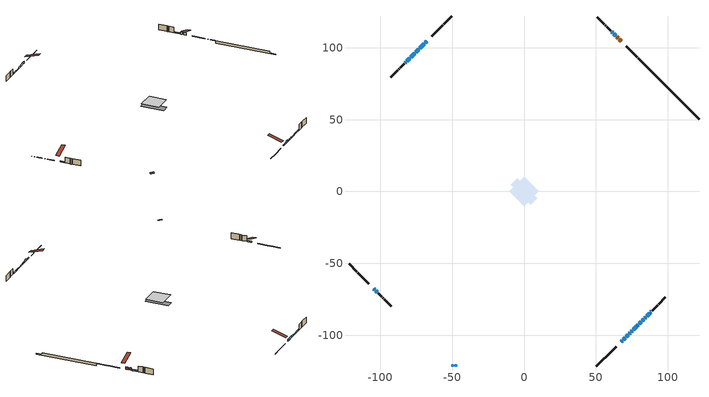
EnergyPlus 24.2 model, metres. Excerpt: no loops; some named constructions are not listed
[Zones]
conditioned space
 floor outside (Floor1 construction): -4.28,0 0,4.28 4.28,0 0,-4.28 z1.25
 floor adiabatic (AdiabaticFloorConstruction): -10.37,0 0,10.37 10.37,0 0,-10.37 z3.69
 floor foundation (Slab1 construction): -9.05,4.83 -4.83,9.05 9.05,-4.83 4.83,-9.05 z-0.7
 wall outside (RimJoist1 construction): 50.43,-121.76 56,-116.19 / -121.76,-50.43 -116.19,-56 / -50.43,121.76 -56,116.19 / 84.89,87.3 79.32,92.86 z1.25:1.55
 wall outside (RimJoist2 construction): 56.66,-115.53 64.08,-108.11 / -115.53,-56.66 -108.11,-64.08 / -56.66,115.53 -64.08,108.11 / 78.67,93.52 71.24,100.94 z1.25:1.55
 wall outside (AdiabaticWallConstruction 1): 67.73,104.46 66.15,106.04 / 65.5,106.69 64.45,107.74 z1.25:3.28
 wall outside (AdiabaticWallConstruction): 63.79,108.4 62.5,109.69 / 61.84,110.35 60.98,111.21 / 76.12,-96.07 78.27,-93.92 / -104.6,-67.59 -103.7,-68.49 / 82.33,-89.86 83.3,-88.89 / -103.04,-69.15 -102.14,-70.05 z1.25:2.27; 67.59,-104.6 68.42,-103.77 z1.25:2.17; 69.07,-103.12 70.44,-101.75 / -73.11,99.08 -75.33,96.86 z1.25:2.47; -67.59,104.6 -68.78,103.41 z1.25:2.98; -69.43,102.76 -72.45,99.74 z1.25:3.03; 71.09,-101.1 72.5,-99.69 z1.25:3.38; 73.15,-99.04 73.84,-98.35 z1.25:2.32; 74.49,-97.7 75.46,-96.73 z1.25:2.42; -75.98,96.21 -78.86,93.33 z1.25:1.81; 78.93,-93.26 79.65,-92.54 z1.25:1.71; 80.3,-91.88 81.67,-90.52 z1.25:1.91; -79.51,92.67 -81.53,90.66 / 85.34,-86.85 87.35,-84.84 / 88.01,-84.18 88.55,-83.64 z1.25:2.22; -82.18,90.01 -82.72,89.47 z1.25:2.24; 83.95,-88.24 84.69,-87.5 z1.25:2.16
 wall outside (Wall1 construction): 89.21,-82.98 91.86,-80.33 / -101.49,-70.7 -98.84,-73.35 / -83.38,88.81 -86.03,86.16 / 60.32,111.87 57.67,114.51 z1.25:6.13
 wall outside (Wall2 construction): 92.51,-79.68 92.93,-79.26 / -98.18,-74.01 -97.76,-74.43 / -86.69,85.5 -87.1,85.09 / 57.02,115.17 56.6,115.59 z1.25:6.13
 wall outside (Wall3 construction): 93.59,-78.6 98.44,-73.75 / -97.11,-75.08 -92.25,-79.94 / -87.76,84.43 -92.61,79.58 / 55.94,116.25 51.09,121.1 z1.25:6.13
 wall foundation (FoundationWall1 construction): 85.55,86.64,-0.7 85.55,86.64,1.25 118.14,54.05,1.25 118.14,54.05,-0.06 121.76,50.43,-0.06 121.76,50.43,-0.7
 window (WindowConstruction): 63.79,108.4 62.5,109.69 z1.25:2.26
 window (WindowConstruction 6): 67.59,-104.6 68.42,-103.77 z1.25:2.16
 window (WindowConstruction 16): 69.07,-103.12 70.44,-101.75 z1.25:2.47
 window (WindowConstruction 7): 61.84,110.35 60.98,111.21 z1.25:2.26
 window (WindowConstruction 8): -67.59,104.6 -68.78,103.41 z1.25:2.98
 window (WindowConstruction 9): -69.43,102.76 -72.45,99.74 z1.25:3.03
 window (WindowConstruction 10): -73.11,99.08 -75.32,96.86 z1.25:2.47
 window (WindowConstruction 11): 71.09,-101.1 72.49,-99.69 z1.25:3.38
 window (WindowConstruction 12): 73.15,-99.04 73.83,-98.35 z1.25:2.32
 window (WindowConstruction 13): 74.49,-97.7 75.46,-96.73 z1.25:2.42
 window (WindowConstruction 14): 76.12,-96.07 78.27,-93.92 z1.25:2.26
 window (WindowConstruction 15): -104.6,-67.59 -103.7,-68.49 z1.25:2.26
 window (WindowConstruction 17): -75.98,96.21 -78.86,93.33 z1.25:1.81
 window (WindowConstruction 18): 78.93,-93.26 79.65,-92.54 z1.25:1.71
 window (WindowConstruction 19): 80.31,-91.88 81.67,-90.52 z1.25:1.91
 window (WindowConstruction 1): -79.51,92.67 -81.53,90.66 z1.25:2.22
 window (WindowConstruction 20): 82.33,-89.86 83.3,-88.89 z1.25:2.26
 window (WindowConstruction 21): -103.04,-69.15 -102.14,-70.05 z1.25:2.26
 window (WindowConstruction 2): -82.18,90 -82.72,89.47 z1.25:2.24
 window (WindowConstruction 3): 83.95,-88.24 84.68,-87.51 z1.25:2.16
 window (WindowConstruction 4): 85.34,-86.85 87.35,-84.84 z1.25:2.22
 window (WindowConstruction 5): 88.01,-84.18 88.55,-83.64 z1.25:2.22
 door (Door): 67.73,104.46 66.15,106.04 z1.25:3.28
 door (Door 1): 65.5,106.69 64.45,107.74 z1.25:3.28
 ceiling adiabatic (AdiabaticFloorConstruction): 0,-10.37 10.37,0 0,10.37 -10.37,0 z3.69
 roof outside (Roof1 construction): 66.93,-105.25,6.13 58.59,-96.91,10.06 56.39,-99.11,10.06 64.74,-107.45,6.13; -105.25,-66.93,6.13 -96.91,-58.59,10.06 -99.11,-56.39,10.06 -107.45,-64.74,6.13; -66.93,105.25,6.13 -58.59,96.91,10.06 -56.39,99.11,10.06 -64.74,107.45,6.13; 68.39,103.8,6.13 60.05,95.46,10.06 62.25,93.26,10.06 70.59,101.6,6.13
 roof outside (AdiabaticRoofConstruction): -49.16,-121.76,6.13 -49.16,-120.55,6.53 -50.43,-120.55,6.53 -50.43,-121.76,6.13; -46.95,-121.76,6.13 -46.95,-120.53,6.53 -48.23,-120.53,6.53 -48.23,-121.76,6.13
 skylight (SkylightConstruction): -49.16,-121.76,6.13 -49.16,-120.55,6.53 -50.43,-120.55,6.53 -50.43,-121.76,6.13
 skylight (SkylightConstruction 1): -46.95,-121.76,6.13 -46.95,-120.54,6.53 -48.23,-120.54,6.53 -48.23,-121.76,6.13
[EnergyManagementSystem:Program]
component_loads_program: Set loads_htg_walls = 0; Set loads_htg_rim_joists = 0; Set loads_htg_foundation_walls = 0; Set loads_htg_floors = 0; Set loads_htg_slabs = 0; Set loads_htg_ceilings = 0; Set loads_htg_roofs = 0; Set loads_htg_windows_conduction = 0; Set loads_htg_windows_solar = 0; Set loads_htg_doors = 0; Set loads_htg_skylights_conduction = 0; Set loads_htg_skylights_solar = 0; Set loads_htg_internal_mass = 0; Set loads_htg_intgains = 0; Set loads_htg_lighting = 0; Set loads_htg_infil = 0; Set loads_htg_mechvent = 0; Set loads_htg_natvent = 0; Set loads_htg_whf = 0; Set loads_htg_ducts = 0; Set loads_clg_walls = 0; Set loads_clg_rim_joists = 0; Set loads_clg_foundation_walls = 0; Set loads_clg_floors = 0; Set loads_clg_slabs = 0; Set loads_clg_ceilings = 0; Set loads_clg_roofs = 0; Set loads_clg_windows_conduction = 0; Set loads_clg_windows_solar = 0; Set loads_clg_doors = 0; Set loads_clg_skylights_conduction = 0; Set loads_clg_skylights_solar = 0; Set loads_clg_internal_mass = 0; Set loads_clg_intgains = 0; Set loads_clg_lighting = 0; Set loads_clg_infil = 0; Set loads_clg_mechvent = 0; Set loads_clg_natvent = 0; Set loads_clg_whf = 0; Set loads_clg_ducts = 0; Set hr_walls = 0; Set hr_walls = hr_walls + s_conv_17 + s_ig_17 + s_sol_17 + s_lgt_17 + s_surf_17; Set hr_walls = hr_walls + s_conv_18 + s_ig_18 + s_sol_18 + s_lgt_18 + s_surf_18; Set hr_walls = hr_walls + s_conv_19 + s_ig_19 + s_sol_19 + s_lgt_19 + s_surf_19; Set hr_walls = hr_walls + s_conv_20 + s_ig_20 + s_sol_20 + s_lgt_20 + s_surf_20; Set hr_walls = hr_walls + s_conv_21 + s_ig_21 + s_sol_21 + s_lgt_21 + s_surf_21; Set hr_walls = hr_walls + s_conv_22 + s_ig_22 + s_sol_22 + s_lgt_22 + s_surf_22; Set hr_walls = hr_walls + s_conv_23 + s_ig_23 + s_sol_23 + s_lgt_23 + s_surf_23; Set hr_walls = hr_walls + s_conv_24 + s_ig_24 + s_sol_24 + s_lgt_24 + s_surf_24; Set hr_walls = hr_walls + s_conv_25 + s_ig_25 + s_sol_25 + s_lgt_25 + s_surf_25; Set hr_walls = hr_walls + s_conv_26 + s_ig_26 + s_sol_26 + s_lgt_26 + s_surf_26; Set hr_walls = hr_walls + s_conv_27 + s_ig_27 + s_sol_27 + s_lgt_27 + s_surf_27; Set hr_walls = hr_walls + s_conv_28 + s_ig_28 + s_sol_28 + s_lgt_28 + s_surf_28; Set hr_rim_joists = 0; Set hr_rim_joists = hr_rim_joists + s_conv_4 + s_ig_4 + s_sol_4 + s_lgt_4 + s_surf_4; Set hr_rim_joists = hr_rim_joists + s_conv_5 + s_ig_5 + s_sol_5 + s_lgt_5 + s_surf_5; Set hr_rim_joists = hr_rim_joists + s_conv_6 + s_ig_6 + s_sol_6 + s_lgt_6 + s_surf_6; Set hr_rim_joists = hr_rim_joists + s_conv_7 + s_ig_7 + s_sol_7 + s_lgt_7 + s_surf_7; Set hr_rim_joists = hr_rim_joists + s_conv_8 + s_ig_8 + s_sol_8 + s_lgt_8 + s_surf_8; Set hr_rim_joists = hr_rim_joists + s_conv_9 + s_ig_9 + s_sol_9 + s_lgt_9 + s_surf_9; Set hr_rim_joists = hr_rim_joists + s_conv_10 + s_ig_10 + s_sol_10 + s_lgt_10 + s_surf_10; Set hr_rim_joists = hr_rim_joists + s_conv_11 + s_ig_11 + s_sol_11 + s_lgt_11 + s_surf_11; Set hr_foundation_walls = 0; Set hr_foundation_walls = hr_foundation_walls + s_conv_1 + s_ig_1 + s_sol_1 + s_lgt_1 + s_surf_1; Set hr_floors = 0; Set hr_floors = hr_floors + s_conv + s_ig + s_sol + s_lgt + s_surf; Set hr_slabs = 0; Set hr_slabs = hr_slabs + s_conv_16 + s_ig_16 + s_sol_16 + s_lgt_16 + s_surf_16; Set hr_ceilings = 0; Set hr_roofs = 0; Set hr_roofs = hr_roofs + s_conv_12 + s_ig_12 + s_sol_12 + s_lgt_12 + s_surf_12; Set hr_roofs = hr_roofs + s_conv_13 + s_ig_13 + s_sol_13 + s_lgt_13 + s_surf_13; Set hr_roofs = hr_roofs + s_conv_14 + s_ig_14 + s_sol_14 + s_lgt_14 + s_surf_14; Set hr_roofs = hr_roofs + s_conv_15 + s_ig_15 + s_sol_15 + s_lgt_15 + s_surf_15; Set hr_windows_conduction = 0; Set hr_windows_conduction = hr_windows_conduction + ss_conv_2; Set hr_windows_conduction = hr_windows_conduction + ss_ig_2; Set hr_windows_conduction = hr_windows_conduction + ss_surf_2; Set hr_windows_conduction = hr_windows_conduction + ss_conv_3; Set hr_windows_conduction = hr_windows_conduction + ss_ig_3; Set hr_windows_conduction = hr_windows_conduction + ss_surf_3; Set hr_windows_conduction = hr_windows_conduction + ss_conv_4; Set hr_windows_conduction = hr_windows_conduction + ss_ig_4; Set hr_windows_conduction = hr_windows_conduction + ss_surf_4; Set hr_windows_conduction = hr_windows_conduction + ss_conv_5; Set hr_windows_conduction = hr_windows_conduction + ss_ig_5; Set hr_windows_conduction = hr_windows_conduction + ss_surf_5; Set hr_windows_conduction = hr_windows_conduction + ss_conv_6; Set hr_windows_conduction = hr_windows_conduction + ss_ig_6; Set hr_windows_conduction = hr_windows_conduction + ss_surf_6; Set hr_windows_conduction = hr_windows_conduction + ss_conv_7; Set hr_windows_conduction = hr_windows_conduction + ss_ig_7; Set hr_windows_conduction = hr_windows_conduction + ss_surf_7; Set hr_windows_conduction = hr_windows_conduction + ss_conv_8; Set hr_windows_conduction = hr_windows_conduction + ss_ig_8; Set hr_windows_conduction = hr_windows_conduction + ss_surf_8; Set hr_windows_conduction = hr_windows_conduction + ss_conv_9; Set hr_windows_conduction = hr_windows_conduction + ss_ig_9; Set hr_windows_conduction = hr_windows_conduction + ss_surf_9; Set hr_windows_conduction = hr_windows_conduction + ss_conv_10; Set hr_windows_conduction = hr_windows_conduction + ss_ig_10; Set hr_windows_conduction = hr_windows_conduction + ss_surf_10; Set hr_windows_conduction = hr_windows_conduction + ss_conv_11; Set hr_windows_conduction = hr_windows_conduction + ss_ig_11; Set hr_windows_conduction = hr_windows_conduction + ss_surf_11; Set hr_windows_conduction = hr_windows_conduction + ss_conv_12; Set hr_windows_conduction = hr_windows_conduction + ss_ig_12; Set hr_windows_conduction = hr_windows_conduction + ss_surf_12; Set hr_windows_conduction = hr_windows_conduction + ss_conv_13; Set hr_windows_conduction = hr_windows_conduction + ss_ig_13; Set hr_windows_conduction = hr_windows_conduction + ss_surf_13; Set hr_windows_conduction = hr_windows_conduction + ss_conv_16; Set hr_windows_conduction = hr_windows_conduction + ss_ig_16; Set hr_windows_conduction = hr_windows_conduction + ss_surf_16; Set hr_windows_conduction = hr_windows_conduction + ss_conv_17; Set hr_windows_conduction = hr_windows_conduction + ss_ig_17; Set hr_windows_conduction = hr_windows_conduction + ss_surf_17; Set hr_windows_conduction = hr_windows_conduction + ss_conv_18; Set hr_windows_conduction = hr_windows_conduction + ss_ig_18; Set hr_windows_conduction = hr_windows_conduction + ss_surf_18; Set hr_windows_conduction = hr_windows_conduction + ss_conv_19; Set hr_windows_conduction = hr_windows_conduction + ss_ig_19; Set hr_windows_conduction = hr_windows_conduction + ss_surf_19; Set hr_windows_conduction = hr_windows_conduction + ss_conv_20; Set hr_windows_conduction = hr_windows_conduction + ss_ig_20; Set hr_windows_conduction = hr_windows_conduction + ss_surf_20; Set hr_windows_conduction = hr_windows_conduction + ss_conv_21; Set hr_windows_conduction = hr_windows_conduction + ss_ig_21; Set hr_windows_conduction = hr_windows_conduction + ss_surf_21; Set hr_windows_conduction = hr_windows_conduction + ss_conv_22; Set hr_windows_conduction = hr_windows_conduction + ss_ig_22; Set hr_windows_conduction = hr_windows_conduction + ss_surf_22; Set hr_windows_conduction = hr_windows_conduction + ss_conv_23; Set hr_windows_conduction = hr_windows_conduction + ss_ig_23; Set hr_windows_conduction = hr_windows_conduction + ss_surf_23; Set hr_windows_conduction = hr_windows_conduction + ss_conv_24; Set hr_windows_conduction = hr_windows_conduction + ss_ig_24; Set hr_windows_conduction = hr_windows_conduction + ss_surf_24; Set hr_windows_conduction = hr_windows_conduction + ss_conv_25; Set hr_windows_conduction = hr_windows_conduction + ss_ig_25; Set hr_windows_conduction = hr_windows_conduction + ss_surf_25; Set hr_windows_solar = 0; Set hr_windows_solar = hr_windows_solar - ss_trans_in * ZoneTimestep * 3600 + ss_back_out * ZoneTimestep * 3600 + ss_trans_out * ZoneTimestep * 3600; Set hr_windows_solar = hr_windows_solar - ss_trans_in_1 * ZoneTimestep * 3600 + ss_back_out_1 * ZoneTimestep * 3600 + ss_trans_out_1 * ZoneTimestep * 3600; Set hr_windows_solar = hr_windows_solar - ss_trans_in_2 * ZoneTimestep * 3600 + ss_back_out_2 * ZoneTimestep * 3600 + ss_trans_out_2 * ZoneTimestep * 3600; Set hr_windows_solar = hr_windows_solar - ss_trans_in_3 * ZoneTimestep * 3600 + ss_back_out_3 * ZoneTimestep * 3600 + ss_trans_out_3 * ZoneTimestep * 3600; Set hr_windows_solar = hr_windows_solar - ss_trans_in_4 * ZoneTimestep * 3600 + ss_back_out_4 * ZoneTimestep * 3600 + ss_trans_out_4 * ZoneTimestep * 3600; Set hr_windows_solar = hr_windows_solar - ss_trans_in_5 * ZoneTimestep * 3600 + ss_back_out_5 * ZoneTimestep * 3600 + ss_trans_out_5 * ZoneTimestep * 3600; Set hr_windows_solar = hr_windows_solar - ss_trans_in_6 * ZoneTimestep * 3600 + ss_back_out_6 * ZoneTimestep * 3600 + ss_trans_out_6 * ZoneTimestep * 3600; Set hr_windows_solar = hr_windows_solar - ss_trans_in_7 * ZoneTimestep * 3600 + ss_back_out_7 * ZoneTimestep * 3600 + ss_trans_out_7 * ZoneTimestep * 3600; Set hr_windows_solar = hr_windows_solar - ss_trans_in_8 * ZoneTimestep * 3600 + ss_back_out_8 * ZoneTimestep * 3600 + ss_trans_out_8 * ZoneTimestep * 3600; Set hr_windows_solar = hr_windows_solar - ss_trans_in_9 * ZoneTimestep * 3600 + ss_back_out_9 * ZoneTimestep * 3600 + ss_trans_out_9 * ZoneTimestep * 3600; Set hr_windows_solar = hr_windows_solar - ss_trans_in_10 * ZoneTimestep * 3600 + ss_back_out_10 * ZoneTimestep * 3600 + ss_trans_out_10 * ZoneTimestep * 3600; Set hr_windows_solar = hr_windows_solar - ss_trans_in_11 * ZoneTimestep * 3600 + ss_back_out_11 * ZoneTimestep * 3600 + ss_trans_out_11 * ZoneTimestep * 3600; Set hr_windows_solar = hr_windows_solar - ss_trans_in_14 * ZoneTimestep * 3600 + ss_back_out_14 * ZoneTimestep * 3600 + ss_trans_out_14 * ZoneTimestep * 3600; Set hr_windows_solar = hr_windows_solar - ss_trans_in_15 * ZoneTimestep * 3600 + ss_back_out_15 * ZoneTimestep * 3600 + ss_trans_out_15 * ZoneTimestep * 3600; Set hr_windows_solar = hr_windows_solar - ss_trans_in_16 * ZoneTimestep * 3600 + ss_back_out_16 * ZoneTimestep * 3600 + ss_trans_out_16 * ZoneTimestep * 3600; Set hr_windows_solar = hr_windows_solar - ss_trans_in_17 * ZoneTimestep * 3600 + ss_back_out_17 * ZoneTimestep * 3600 + ss_trans_out_17 * ZoneTimestep * 3600; Set hr_windows_solar = hr_windows_solar - ss_trans_in_18 * ZoneTimestep * 3600 + ss_back_out_18 * ZoneTimestep * 3600 + ss_trans_out_18 * ZoneTimestep * 3600; Set hr_windows_solar = hr_windows_solar - ss_trans_in_19 * ZoneTimestep * 3600 + ss_back_out_19 * ZoneTimestep * 3600 + ss_trans_out_19 * ZoneTimestep * 3600; Set hr_windows_solar = hr_windows_solar - ss_trans_in_20 * ZoneTimestep * 3600 + ss_back_out_20 * ZoneTimestep * 3600 + ss_trans_out_20 * ZoneTimestep * 3600; Set hr_windows_solar = hr_windows_solar - ss_trans_in_21 * ZoneTimestep * 3600 + ss_back_out_21 * ZoneTimestep * 3600 + ss_trans_out_21 * ZoneTimestep * 3600; Set hr_windows_solar = hr_windows_solar - ss_trans_in_22 * ZoneTimestep * 3600 + ss_back_out_22 * ZoneTimestep * 3600 + ss_trans_out_22 * ZoneTimestep * 3600; Set hr_windows_solar = hr_windows_solar - ss_trans_in_23 * ZoneTimestep * 3600 + ss_back_out_23 * ZoneTimestep * 3600 + ss_trans_out_23 * ZoneTimestep * 3600; Set hr_doors = 0; Set hr_doors = hr_doors + ss_sol; Set hr_doors = hr_doors + ss_lgt; Set hr_doors = hr_doors + ss_conv; Set hr_doors = hr_doors + ss_ig; Set hr_doors = hr_doors + ss_surf; Set hr_doors = hr_doors + ss_sol_1; Set hr_doors = hr_doors + ss_lgt_1; Set hr_doors = hr_doors + ss_conv_1; Set hr_doors = hr_doors + ss_ig_1; Set hr_doors = hr_doors + ss_surf_1; Set hr_skylights_conduction = 0; Set hr_skylights_conduction = hr_skylights_conduction + ss_conv_14; Set hr_skylights_conduction = hr_skylights_conduction + ss_ig_14; Set hr_skylights_conduction = hr_skylights_conduction + ss_surf_14; Set hr_skylights_conduction = hr_skylights_conduction + ss_conv_15; Set hr_skylights_conduction = hr_skylights_conduction + ss_ig_15; Set hr_skylights_conduction = hr_skylights_conduction + ss_surf_15; Set hr_skylights_solar = 0; Set hr_skylights_solar = hr_skylights_solar - ss_trans_in_12 * ZoneTimestep * 3600 + ss_back_out_12 * ZoneTimestep * 3600 + ss_trans_out_12 * ZoneTimestep * 3600; Set hr_skylights_solar = hr_skylights_solar - ss_trans_in_13 * ZoneTimestep * 3600 + ss_back_out_13 * ZoneTimestep * 3600 + ss_trans_out_13 * ZoneTimestep * 3600; Set hr_internal_mass = 0; Set hr_internal_mass = hr_internal_mass + s_conv_2 + s_ig_2 + s_sol_2 + s_lgt_2 + s_surf_2; Set hr_internal_mass = hr_internal_mass + s_conv_3 + s_ig_3 + s_sol_3 + s_lgt_3 + s_surf_3; Set hr_internal_mass = hr_internal_mass + im_conv + im_ig + im_sol + im_lgt + im_surf; Set hr_internal_mass = hr_internal_mass + im_conv_1 + im_ig_1 + im_sol_1 + im_lgt_1 + im_surf_1; Set hr_intgains = 0; Set hr_intgains = hr_intgains - ig_ee_conv - ig_ee_rad - ig_ee_conv_1 - ig_ee_rad_1 - ig_ee_conv_2 - ig_ee_rad_2 - ig_ee_conv_3 - ig_ee_rad_3 - ig_ee_conv_4 - ig_ee_rad_4 - ig_ee_conv_5 - ig_ee_rad_5 - ig_ee_conv_6 - ig_ee_rad_6 - ig_oe_conv - ig_oe_rad - ig_oe_conv_1 - ig_oe_rad_1 - ig_oe_conv_2 - ig_oe_rad_2 - ig_oe_conv_3 - ig_oe_rad_3 - ig_oe_conv_4 - ig_oe_rad_4 - ig_ppl_conv - ig_ppl_rad; Set hr_lighting = 0; Set hr_lighting = hr_lighting - ig_lgt_conv - ig_lgt_rad - ig_lgt_vis; Set hr_infil = 0; Set hr_infil = hr_infil - airflow_gain + airflow_loss; Set hr_natvent = 0; Set hr_natvent = hr_natvent - airflow_gain_1 + airflow_loss_1; Set hr_whf = 0; Set hr_whf = hr_whf - airflow_gain_2 + airflow_loss_2; Set hr_mechvent = 0; Set hr_mechvent = hr_mechvent - mv_conv - mv_rad - mv_conv_1 - mv_rad_1 - mv_conv_2 - mv_rad_2 - mv_conv_3 - mv_rad_3 - mv_conv_4 - mv_rad_4; Set hr_ducts = 0; Set hr_intgains = hr_intgains + dhw_loss * (1.0*(1-dhw_rtf) + 1.0*dhw_rtf); Set htg_mode = 0; Set clg_mode = 0; If (htg_load_cond > 0); Set htg_mode = 1.0; ElseIf (clg_load_cond > 0); Set clg_mode = 0.0; Else; Set htg_season = 0; Set clg_season = 0; If ((DayOfYear >= 1) && (DayOfYear <= 365)); Set clg_season = 1; EndIf; If ((DayOfYear >= 1) && (DayOfYear <= 365)); Set htg_season = 1; EndIf; If ((airflow_gain_1 <> 0) || (airflow_loss_1 <> 0)) && (clg_season == 1); Set clg_mode = 0.0; ElseIf ((airflow_gain_2 <> 0) || (airflow_loss_2 <> 0)) && (clg_season == 1); Set clg_mode = 0.0; Else; Set Tmid_setpoint = (htg_sp_s_1 + clg_sp_s_1) / 2; If (tin_s_1 > Tmid_setpoint) && (clg_season == 1); Set clg_mode = 0.0; ElseIf (tin_s_1 < Tmid_setpoint) && (htg_season == 1); Set htg_mode = 1.0; EndIf; EndIf; EndIf; Set loads_htg_walls = loads_htg_walls + (hr_walls * htg_mode * 1); Set loads_htg_rim_joists = loads_htg_rim_joists + (hr_rim_joists * htg_mode * 1); Set loads_htg_foundation_walls = loads_htg_foundation_walls + (hr_foundation_walls * htg_mode * 1); Set loads_htg_floors = loads_htg_floors + (hr_floors * htg_mode * 1); Set loads_htg_slabs = loads_htg_slabs + (hr_slabs * htg_mode * 1); Set loads_htg_ceilings = loads_htg_ceilings + (hr_ceilings * htg_mode * 1); Set loads_htg_roofs = loads_htg_roofs + (hr_roofs * htg_mode * 1); Set loads_htg_windows_conduction = loads_htg_windows_conduction + (hr_windows_conduction * htg_mode * 1); Set loads_htg_windows_solar = loads_htg_windows_solar + (hr_windows_solar * htg_mode * 1); Set loads_htg_doors = loads_htg_doors + (hr_doors * htg_mode * 1); Set loads_htg_skylights_conduction = loads_htg_skylights_conduction + (hr_skylights_conduction * htg_mode * 1); Set loads_htg_skylights_solar = loads_htg_skylights_solar + (hr_skylights_solar * htg_mode * 1); Set loads_htg_internal_mass = loads_htg_internal_mass + (hr_internal_mass * htg_mode * 1); Set loads_htg_intgains = loads_htg_intgains + (hr_intgains * htg_mode * 1); Set loads_htg_lighting = loads_htg_lighting + (hr_lighting * htg_mode * 1); Set loads_htg_infil = loads_htg_infil + (hr_infil * htg_mode * 1); Set loads_htg_mechvent = loads_htg_mechvent + (hr_mechvent * htg_mode * 1); Set loads_htg_natvent = loads_htg_natvent + (hr_natvent * htg_mode * 1); Set loads_htg_whf = loads_htg_whf + (hr_whf * htg_mode * 1); Set loads_htg_ducts = loads_htg_ducts + (hr_ducts * htg_mode * 1); Set loads_clg_walls = loads_clg_walls + (-hr_walls * clg_mode * 1); Set loads_clg_rim_joists = loads_clg_rim_joists + (-hr_rim_joists * clg_mode * 1); Set loads_clg_foundation_walls = loads_clg_foundation_walls + (-hr_foundation_walls * clg_mode * 1); Set loads_clg_floors = loads_clg_floors + (-hr_floors * clg_mode * 1); Set loads_clg_slabs = loads_clg_slabs + (-hr_slabs * clg_mode * 1); Set loads_clg_ceilings = loads_clg_ceilings + (-hr_ceilings * clg_mode * 1); Set loads_clg_roofs = loads_clg_roofs + (-hr_roofs * clg_mode * 1); Set loads_clg_windows_conduction = loads_clg_windows_conduction + (-hr_windows_conduction * clg_mode * 1); Set loads_clg_windows_solar = loads_clg_windows_solar + (-hr_windows_solar * clg_mode * 1); Set loads_clg_doors = loads_clg_doors + (-hr_doors * clg_mode * 1); Set loads_clg_skylights_conduction = loads_clg_skylights_conduction + (-hr_skylights_conduction * clg_mode * 1); Set loads_clg_skylights_solar = loads_clg_skylights_solar + (-hr_skylights_solar * clg_mode * 1); Set loads_clg_internal_mass = loads_clg_internal_mass + (-hr_internal_mass * clg_mode * 1); Set loads_clg_intgains = loads_clg_intgains + (-hr_intgains * clg_mode * 1); Set loads_clg_lighting = loads_clg_lighting + (-hr_lighting * clg_mode * 1); Set loads_clg_infil = loads_clg_infil + (-hr_infil * clg_mode * 1); Set loads_clg_mechvent = loads_clg_mechvent + (-hr_mechvent * clg_mode * 1); Set loads_clg_natvent = loads_clg_natvent + (-hr_natvent * clg_mode * 1); Set loads_clg_whf = loads_clg_whf + (-hr_whf * clg_mode * 1); Set loads_clg_ducts = loads_clg_ducts + (-hr_ducts * clg_mode * 1)
[EnergyManagementSystem:OutputVariable] Type of Data in Variable=Summed; Update Frequency=ZoneTimestep
Name | EMS Variable | EMS Program or Subroutine | Units
loads_clg_floors_annual_outvar; Energy Management System Output Variable 35 | loads_clg_floors | component_loads_program | J
loads_clg_slabs_annual_outvar; Energy Management System Output Variable 36 | loads_clg_slabs | component_loads_program | J
loads_clg_internal_mass_annual_outvar; Energy Management System Output Variable 37 | loads_clg_internal_mass | component_loads_program | J
loads_clg_infil_annual_outvar; Energy Management System Output Variable 38 | loads_clg_infil | component_loads_program | J
loads_clg_natvent_annual_outvar; Energy Management System Output Variable 39 | loads_clg_natvent | component_loads_program | J
loads_clg_mechvent_annual_outvar; Energy Management System Output Variable 40 | loads_clg_mechvent | component_loads_program | J
loads_clg_whf_annual_outvar; Energy Management System Output Variable 41 | loads_clg_whf | component_loads_program | J
loads_clg_ducts_annual_outvar; Energy Management System Output Variable 42 | loads_clg_ducts | component_loads_program | J
loads_clg_intgains_annual_outvar; Energy Management System Output Variable 43 | loads_clg_intgains | component_loads_program | J
loads_clg_lighting_annual_outvar; Energy Management System Output Variable 44 | loads_clg_lighting | component_loads_program | J
loads_htg_tot_annual_outvar; Energy Management System Output Variable 1; Energy Management System Output Variable 45 | loads_htg_tot | total_loads_program | J
loads_clg_tot_annual_outvar; Energy Management System Output Variable 2; Energy Management System Output Variable 46 | loads_clg_tot | total_loads_program | J
Energy Management System Output Variable 3 | htg_unmet_hours | unmet_hours_program | hr
Energy Management System Output Variable 4 | clg_unmet_hours | unmet_hours_program | hr
Energy Management System Output Variable 5 | loads_htg_roofs | component_loads_program | J
Energy Management System Output Variable 6 | loads_htg_ceilings | component_loads_program | J
Energy Management System Output Variable 7 | loads_htg_walls | component_loads_program | J
Energy Management System Output Variable 8 | loads_htg_rim_joists | component_loads_program | J
Energy Management System Output Variable 9 | loads_htg_foundation_walls | component_loads_program | J
Energy Management System Output Variable 10 | loads_htg_doors | component_loads_program | J
Energy Management System Output Variable 11 | loads_htg_windows_conduction | component_loads_program | J
Energy Management System Output Variable 12 | loads_htg_windows_solar | component_loads_program | J
Energy Management System Output Variable 13 | loads_htg_skylights_conduction | component_loads_program | J
Energy Management System Output Variable 14 | loads_htg_skylights_solar | component_loads_program | J
Energy Management System Output Variable 15 | loads_htg_floors | component_loads_program | J
Energy Management System Output Variable 16 | loads_htg_slabs | component_loads_program | J
Energy Management System Output Variable 17 | loads_htg_internal_mass | component_loads_program | J
Energy Management System Output Variable 18 | loads_htg_infil | component_loads_program | J
Energy Management System Output Variable 19 | loads_htg_natvent | component_loads_program | J
Energy Management System Output Variable 20 | loads_htg_mechvent | component_loads_program | J
Energy Management System Output Variable 21 | loads_htg_whf | component_loads_program | J
Energy Management System Output Variable 22 | loads_htg_ducts | component_loads_program | J
Energy Management System Output Variable 23 | loads_htg_intgains | component_loads_program | J
Energy Management System Output Variable 24 | loads_htg_lighting | component_loads_program | J
Energy Management System Output Variable 25 | loads_clg_roofs | component_loads_program | J
Energy Management System Output Variable 26 | loads_clg_ceilings | component_loads_program | J
Energy Management System Output Variable 27 | loads_clg_walls | component_loads_program | J
Energy Management System Output Variable 28 | loads_clg_rim_joists | component_loads_program | J
Energy Management System Output Variable 29 | loads_clg_foundation_walls | component_loads_program | J
Energy Management System Output Variable 30 | loads_clg_doors | component_loads_program | J
Energy Management System Output Variable 31 | loads_clg_windows_conduction | component_loads_program | J
Energy Management System Output Variable 32 | loads_clg_windows_solar | component_loads_program | J
Energy Management System Output Variable 33 | loads_clg_skylights_conduction | component_loads_program | J
Energy Management System Output Variable 34 | loads_clg_skylights_solar | component_loads_program | J
[Schedule:Day:Interval]
interior lighting schedule day: No, 01:00, 0.108182, 04:00, 0.0901515, 05:00, 0.0991667, 06:00, 0.162273, 07:00, 0.270455, 08:00, 0.342576, 10:00, 0.369621, 11:00, 0.351591, 12:00, 0.333561, 13:00, 0.324545, 14:00, 0.31553, 15:00, 0.333561, 16:00, 0.369621, 17:00, 0.450758, 18:00, 0.585985, 19:00, 0.775303, 20:00, 0.955606, 21:00, 0.991667, 22:00, 0.712197, 23:00, 0.360606, 24:00, 0.162273
interior lighting schedule day 1: No, 01:00, 0.100909, 04:00, 0.0840909, 05:00, 0.0925, 06:00, 0.151364, 07:00, 0.252273, 08:00, 0.319545, 10:00, 0.344773, 11:00, 0.327955, 12:00, 0.311136, 13:00, 0.302727, 14:00, 0.294318, 15:00, 0.311136, 16:00, 0.344773, 17:00, 0.420455, 18:00, 0.546591, 19:00, 0.723182, 20:00, 0.891364, 21:00, 0.925, 22:00, 0.664318, 23:00, 0.336364, 24:00, 0.151364
interior lighting schedule day 2: No, 01:00, 0.0927273, 04:00, 0.0772727, 05:00, 0.085, 06:00, 0.139091, 07:00, 0.231818, 08:00, 0.293636, 10:00, 0.316818, 11:00, 0.301364, 12:00, 0.285909, 13:00, 0.278182, 14:00, 0.270455, 15:00, 0.285909, 16:00, 0.316818, 17:00, 0.386364, 18:00, 0.502273, 19:00, 0.664545, 20:00, 0.819091, 21:00, 0.85, 22:00, 0.610455, 23:00, 0.309091, 24:00, 0.139091
interior lighting schedule day 3: No, 01:00, 0.0845455, 04:00, 0.0704545, 05:00, 0.0775, 06:00, 0.126818, 07:00, 0.211364, 08:00, 0.267727, 10:00, 0.288864, 11:00, 0.274773, 12:00, 0.260682, 13:00, 0.253636, 14:00, 0.246591, 15:00, 0.260682, 16:00, 0.288864, 17:00, 0.352273, 18:00, 0.457955, 19:00, 0.605909, 20:00, 0.746818, 21:00, 0.775, 22:00, 0.556591, 23:00, 0.281818, 24:00, 0.126818
interior lighting schedule day 4: No, 01:00, 0.0763636, 04:00, 0.0636364, 05:00, 0.07, 06:00, 0.114545, 07:00, 0.190909, 08:00, 0.241818, 10:00, 0.260909, 11:00, 0.248182, 12:00, 0.235455, 13:00, 0.229091, 14:00, 0.222727, 15:00, 0.235455, 16:00, 0.260909, 17:00, 0.318182, 18:00, 0.413636, 19:00, 0.547273, 20:00, 0.674545, 21:00, 0.7, 22:00, 0.502727, 23:00, 0.254545, 24:00, 0.114545
interior lighting schedule day 5: No, 01:00, 0.0727273, 04:00, 0.0606061, 05:00, 0.0666667, 06:00, 0.109091, 07:00, 0.181818, 08:00, 0.230303, 10:00, 0.248485, 11:00, 0.236364, 12:00, 0.224242, 13:00, 0.218182, 14:00, 0.212121, 15:00, 0.224242, 16:00, 0.248485, 17:00, 0.30303, 18:00, 0.393939, 19:00, 0.521212, 20:00, 0.642424, 21:00, 0.666667, 22:00, 0.478788, 23:00, 0.242424, 24:00, 0.109091
interior lighting schedule day 6: No, 01:00, 0.0745455, 04:00, 0.0621212, 05:00, 0.0683333, 06:00, 0.111818, 07:00, 0.186364, 08:00, 0.236061, 10:00, 0.254697, 11:00, 0.242273, 12:00, 0.229848, 13:00, 0.223636, 14:00, 0.217424, 15:00, 0.229848, 16:00, 0.254697, 17:00, 0.310606, 18:00, 0.403788, 19:00, 0.534242, 20:00, 0.658485, 21:00, 0.683333, 22:00, 0.490758, 23:00, 0.248485, 24:00, 0.111818
interior lighting schedule day 7: No, 01:00, 0.08, 04:00, 0.0666667, 05:00, 0.0733333, 06:00, 0.12, 07:00, 0.2, 08:00, 0.253333, 10:00, 0.273333, 11:00, 0.26, 12:00, 0.246667, 13:00, 0.24, 14:00, 0.233333, 15:00, 0.246667, 16:00, 0.273333, 17:00, 0.333333, 18:00, 0.433333, 19:00, 0.573333, 20:00, 0.706667, 21:00, 0.733333, 22:00, 0.526667, 23:00, 0.266667, 24:00, 0.12
interior lighting schedule day 8: No, 01:00, 0.0890909, 04:00, 0.0742424, 05:00, 0.0816667, 06:00, 0.133636, 07:00, 0.222727, 08:00, 0.282121, 10:00, 0.304394, 11:00, 0.289545, 12:00, 0.274697, 13:00, 0.267273, 14:00, 0.259848, 15:00, 0.274697, 16:00, 0.304394, 17:00, 0.371212, 18:00, 0.482576, 19:00, 0.638485, 20:00, 0.78697, 21:00, 0.816667, 22:00, 0.586515, 23:00, 0.29697, 24:00, 0.133636
interior lighting schedule day 9: No, 01:00, 0.0972727, 04:00, 0.0810606, 05:00, 0.0891667, 06:00, 0.145909, 07:00, 0.243182, 08:00, 0.30803, 10:00, 0.332348, 11:00, 0.316136, 12:00, 0.299924, 13:00, 0.291818, 14:00, 0.283712, 15:00, 0.299924, 16:00, 0.332348, 17:00, 0.405303, 18:00, 0.526894, 19:00, 0.697121, 20:00, 0.859242, 21:00, 0.891667, 22:00, 0.640379, 23:00, 0.324242, 24:00, 0.145909
interior lighting schedule day 10: No, 01:00, 0.105455, 04:00, 0.0878788, 05:00, 0.0966667, 06:00, 0.158182, 07:00, 0.263636, 08:00, 0.333939, 10:00, 0.360303, 11:00, 0.342727, 12:00, 0.325152, 13:00, 0.316364, 14:00, 0.307576, 15:00, 0.325152, 16:00, 0.360303, 17:00, 0.439394, 18:00, 0.571212, 19:00, 0.755758, 20:00, 0.931515, 21:00, 0.966667, 22:00, 0.694242, 23:00, 0.351515, 24:00, 0.158182
interior lighting schedule day 11: No, 01:00, 0.109091, 04:00, 0.0909091, 05:00, 0.1, 06:00, 0.163636, 07:00, 0.272727, 08:00, 0.345455, 10:00, 0.372727, 11:00, 0.354545, 12:00, 0.336364, 13:00, 0.327273, 14:00, 0.318182, 15:00, 0.336364, 16:00, 0.372727, 17:00, 0.454545, 18:00, 0.590909, 19:00, 0.781818, 20:00, 0.963636, 21:00, 1, 22:00, 0.718182, 23:00, 0.363636, 24:00, 0.163636
interior lighting schedule default day; occupants schedule default day; clothes dryer schedule default day; cooking range schedule default day; mech vent bath fan 0 schedule default day; misc plug loads schedule default day; general water use schedule default day; clothes dryer exhaust 0 schedule default day; cooling season schedule day; cooling season schedule day 2; cooling season schedule default day; exterior lighting schedule default day; natural vent schedule default day: No, 24:00, 0
occupants schedule day: No, 05:00, 0.426829, 06:00, 0.719512, 07:00, 1, 08:00, 0.670732, 09:00, 0.329268, 14:00, 0.170732, 15:00, 0.231707, 16:00, 0.329268, 17:00, 0.5, 18:00, 0.670732, 19:00, 0.829268, 21:00, 1, 22:00, 0.853659, 23:00, 0.646341, 24:00, 0.426829
clothes dryer schedule day; clothes dryer exhaust 0 schedule day: No, 01:00, 0.123457, 02:00, 0.0740741, 03:00, 0.0493827, 04:00, 0.0246914, 05:00, 0.0493827, 06:00, 0.0740741, 07:00, 0.197531, 08:00, 0.395062, 09:00, 0.592593, 10:00, 0.839506, 11:00, 0.962963, 12:00, 1, 13:00, 0.91358, 14:00, 0.82716, 15:00, 0.716049, 16:00, 0.753086, 17:00, 0.679012, 18:00, 0.666667, 20:00, 0.62963, 21:00, 0.641975, 22:00, 0.666667, 23:00, 0.54321, 24:00, 0.296296
cooking range schedule day: No, 05:00, 0.0597015, 06:00, 0.11194, 07:00, 0.171642, 08:00, 0.291045, 11:00, 0.343284, 12:00, 0.402985, 13:00, 0.462687, 14:00, 0.343284, 15:00, 0.291045, 16:00, 0.402985, 17:00, 0.567164, 18:00, 1, 19:00, 0.850746, 20:00, 0.432836, 21:00, 0.291045, 22:00, 0.231343, 23:00, 0.171642, 24:00, 0.11194
mech vent bath fan 0 schedule day: No, 07:00, 0, 08:00, 1, 09:00, 0.2, 24:00, 0
misc plug loads schedule day: No, 06:00, 0.705882, 07:00, 0.745098, 08:00, 0.803922, 15:00, 0.823529, 16:00, 0.862745, 17:00, 0.921569, 18:00, 0.980392, 19:00, 1, 20:00, 0.980392, 21:00, 0.941176, 22:00, 0.862745, 23:00, 0.784314, 24:00, 0.72549
general water use schedule day: No, 01:00, 0.315068, 03:00, 0.287671, 04:00, 0.342466, 05:00, 0.369863, 06:00, 0.520548, 07:00, 0.60274, 08:00, 0.534247, 10:00, 0.506849, 11:00, 0.465753, 14:00, 0.479452, 15:00, 0.534247, 16:00, 0.589041, 17:00, 0.69863, 18:00, 0.876712, 19:00, 0.890411, 20:00, 0.986301, 21:00, 1, 22:00, 0.863014, 23:00, 0.616438, 24:00, 0.465753
cooling season schedule day 1: No, 24:00, 1
exterior lighting schedule day: No, 01:00, 0.566667, 03:00, 0.524167, 05:00, 0.495833, 06:00, 0.5525, 07:00, 0.623333, 08:00, 0.580833, 09:00, 0.439167, 10:00, 0.354167, 12:00, 0.34, 13:00, 0.354167, 14:00, 0.396667, 15:00, 0.425, 16:00, 0.495833, 17:00, 0.623333, 18:00, 0.793333, 19:00, 0.906667, 20:00, 0.963333, 21:00, 0.991667, 22:00, 0.920833, 23:00, 0.793333, 24:00, 0.665833
exterior lighting schedule day 1: No, 01:00, 0.528571, 03:00, 0.488929, 05:00, 0.4625, 06:00, 0.515357, 07:00, 0.581429, 08:00, 0.541786, 09:00, 0.409643, 10:00, 0.330357, 12:00, 0.317143, 13:00, 0.330357, 14:00, 0.37, 15:00, 0.396429, 16:00, 0.4625, 17:00, 0.581429, 18:00, 0.74, 19:00, 0.845714, 20:00, 0.898571, 21:00, 0.925, 22:00, 0.858929, 23:00, 0.74, 24:00, 0.621071
exterior lighting schedule day 10: No, 01:00, 0.552381, 03:00, 0.510952, 05:00, 0.483333, 06:00, 0.538571, 07:00, 0.607619, 08:00, 0.56619, 09:00, 0.428095, 10:00, 0.345238, 12:00, 0.331429, 13:00, 0.345238, 14:00, 0.386667, 15:00, 0.414286, 16:00, 0.483333, 17:00, 0.607619, 18:00, 0.773333, 19:00, 0.88381, 20:00, 0.939048, 21:00, 0.966667, 22:00, 0.897619, 23:00, 0.773333, 24:00, 0.649048
exterior lighting schedule day 11: No, 01:00, 0.571429, 03:00, 0.528571, 05:00, 0.5, 06:00, 0.557143, 07:00, 0.628571, 08:00, 0.585714, 09:00, 0.442857, 10:00, 0.357143, 12:00, 0.342857, 13:00, 0.357143, 14:00, 0.4, 15:00, 0.428571, 16:00, 0.5, 17:00, 0.628571, 18:00, 0.8, 19:00, 0.914286, 20:00, 0.971429, 21:00, 1, 22:00, 0.928571, 23:00, 0.8, 24:00, 0.671429
exterior lighting schedule day 2: No, 01:00, 0.485714, 03:00, 0.449286, 05:00, 0.425, 06:00, 0.473571, 07:00, 0.534286, 08:00, 0.497857, 09:00, 0.376429, 10:00, 0.303571, 12:00, 0.291429, 13:00, 0.303571, 14:00, 0.34, 15:00, 0.364286, 16:00, 0.425, 17:00, 0.534286, 18:00, 0.68, 19:00, 0.777143, 20:00, 0.825714, 21:00, 0.85, 22:00, 0.789286, 23:00, 0.68, 24:00, 0.570714
exterior lighting schedule day 3: No, 01:00, 0.442857, 03:00, 0.409643, 05:00, 0.3875, 06:00, 0.431786, 07:00, 0.487143, 08:00, 0.453929, 09:00, 0.343214, 10:00, 0.276786, 12:00, 0.265714, 13:00, 0.276786, 14:00, 0.31, 15:00, 0.332143, 16:00, 0.3875, 17:00, 0.487143, 18:00, 0.62, 19:00, 0.708571, 20:00, 0.752857, 21:00, 0.775, 22:00, 0.719643, 23:00, 0.62, 24:00, 0.520357
exterior lighting schedule day 4: No, 01:00, 0.4, 03:00, 0.37, 05:00, 0.35, 06:00, 0.39, 07:00, 0.44, 08:00, 0.41, 09:00, 0.31, 10:00, 0.25, 12:00, 0.24, 13:00, 0.25, 14:00, 0.28, 15:00, 0.3, 16:00, 0.35, 17:00, 0.44, 18:00, 0.56, 19:00, 0.64, 20:00, 0.68, 21:00, 0.7, 22:00, 0.65, 23:00, 0.56, 24:00, 0.47
exterior lighting schedule day 5: No, 01:00, 0.380952, 03:00, 0.352381, 05:00, 0.333333, 06:00, 0.371429, 07:00, 0.419048, 08:00, 0.390476, 09:00, 0.295238, 10:00, 0.238095, 12:00, 0.228571, 13:00, 0.238095, 14:00, 0.266667, 15:00, 0.285714, 16:00, 0.333333, 17:00, 0.419048, 18:00, 0.533333, 19:00, 0.609524, 20:00, 0.647619, 21:00, 0.666667, 22:00, 0.619048, 23:00, 0.533333, 24:00, 0.447619
exterior lighting schedule day 6: No, 01:00, 0.390476, 03:00, 0.36119, 05:00, 0.341667, 06:00, 0.380714, 07:00, 0.429524, 08:00, 0.400238, 09:00, 0.302619, 10:00, 0.244048, 12:00, 0.234286, 13:00, 0.244048, 14:00, 0.273333, 15:00, 0.292857, 16:00, 0.341667, 17:00, 0.429524, 18:00, 0.546667, 19:00, 0.624762, 20:00, 0.66381, 21:00, 0.683333, 22:00, 0.634524, 23:00, 0.546667, 24:00, 0.45881
exterior lighting schedule day 7: No, 01:00, 0.419048, 03:00, 0.387619, 05:00, 0.366667, 06:00, 0.408571, 07:00, 0.460952, 08:00, 0.429524, 09:00, 0.324762, 10:00, 0.261905, 12:00, 0.251429, 13:00, 0.261905, 14:00, 0.293333, 15:00, 0.314286, 16:00, 0.366667, 17:00, 0.460952, 18:00, 0.586667, 19:00, 0.670476, 20:00, 0.712381, 21:00, 0.733333, 22:00, 0.680952, 23:00, 0.586667, 24:00, 0.492381
exterior lighting schedule day 8: No, 01:00, 0.466667, 03:00, 0.431667, 05:00, 0.408333, 06:00, 0.455, 07:00, 0.513333, 08:00, 0.478333, 09:00, 0.361667, 10:00, 0.291667, 12:00, 0.28, 13:00, 0.291667, 14:00, 0.326667, 15:00, 0.35, 16:00, 0.408333, 17:00, 0.513333, 18:00, 0.653333, 19:00, 0.746667, 20:00, 0.793333, 21:00, 0.816667, 22:00, 0.758333, 23:00, 0.653333, 24:00, 0.548333
exterior lighting schedule day 9: No, 01:00, 0.509524, 03:00, 0.47131, 05:00, 0.445833, 06:00, 0.496786, 07:00, 0.560476, 08:00, 0.522262, 09:00, 0.394881, 10:00, 0.318452, 12:00, 0.305714, 13:00, 0.318452, 14:00, 0.356667, 15:00, 0.382143, 16:00, 0.445833, 17:00, 0.560476, 18:00, 0.713333, 19:00, 0.815238, 20:00, 0.86619, 21:00, 0.891667, 22:00, 0.827976, 23:00, 0.713333, 24:00, 0.59869
[Schedule:Week:Daily]
clothes dryer exhaust 0 schedule Week Rule - Jan1-Dec31: clothes dryer exhaust 0 schedule day, clothes dryer exhaust 0 schedule day, clothes dryer exhaust 0 schedule day, clothes dryer exhaust 0 schedule day, clothes dryer exhaust 0 schedule day, clothes dryer exhaust 0 schedule day, clothes dryer exhaust 0 schedule day, clothes dryer exhaust 0 schedule default day, clothes dryer exhaust 0 schedule default day, clothes dryer exhaust 0 schedule default day, clothes dryer exhaust 0 schedule default day, clothes dryer exhaust 0 schedule default day
cooling season schedule Week Rule - Jan1-May26: cooling season schedule day, cooling season schedule day, cooling season schedule day, cooling season schedule day, cooling season schedule day, cooling season schedule day, cooling season schedule day, cooling season schedule default day, cooling season schedule default day, cooling season schedule default day, cooling season schedule default day, cooling season schedule default day
cooling season schedule Week Rule - May27-Jun2: cooling season schedule day, cooling season schedule day, cooling season schedule day, cooling season schedule day, cooling season schedule day, cooling season schedule day 1, cooling season schedule day 1, cooling season schedule default day, cooling season schedule default day, cooling season schedule default day, cooling season schedule default day, cooling season schedule default day
cooling season schedule Week Rule - Jun3-Sep29: cooling season schedule day 1, cooling season schedule day 1, cooling season schedule day 1, cooling season schedule day 1, cooling season schedule day 1, cooling season schedule day 1, cooling season schedule day 1, cooling season schedule default day, cooling season schedule default day, cooling season schedule default day, cooling season schedule default day, cooling season schedule default day
cooling season schedule Week Rule - Sep30-Oct6: cooling season schedule day 1, cooling season schedule day 2, cooling season schedule day 2, cooling season schedule day 2, cooling season schedule day 2, cooling season schedule day 2, cooling season schedule day 2, cooling season schedule default day, cooling season schedule default day, cooling season schedule default day, cooling season schedule default day, cooling season schedule default day
cooling season schedule Week Rule - Oct7-Dec31: cooling season schedule day 2, cooling season schedule day 2, cooling season schedule day 2, cooling season schedule day 2, cooling season schedule day 2, cooling season schedule day 2, cooling season schedule day 2, cooling season schedule default day, cooling season schedule default day, cooling season schedule default day, cooling season schedule default day, cooling season schedule default day
exterior lighting schedule Week Rule - Aug5-Aug25: exterior lighting schedule day 7, exterior lighting schedule day 7, exterior lighting schedule day 7, exterior lighting schedule day 7, exterior lighting schedule day 7, exterior lighting schedule day 7, exterior lighting schedule day 7, exterior lighting schedule default day, exterior lighting schedule default day, exterior lighting schedule default day, exterior lighting schedule default day, exterior lighting schedule default day
exterior lighting schedule Week Rule - Aug26-Sep1: exterior lighting schedule day 7, exterior lighting schedule day 7, exterior lighting schedule day 7, exterior lighting schedule day 7, exterior lighting schedule day 7, exterior lighting schedule day 7, exterior lighting schedule day 8, exterior lighting schedule default day, exterior lighting schedule default day, exterior lighting schedule default day, exterior lighting schedule default day, exterior lighting schedule default day
exterior lighting schedule Week Rule - Sep2-Sep29: exterior lighting schedule day 8, exterior lighting schedule day 8, exterior lighting schedule day 8, exterior lighting schedule day 8, exterior lighting schedule day 8, exterior lighting schedule day 8, exterior lighting schedule day 8, exterior lighting schedule default day, exterior lighting schedule default day, exterior lighting schedule default day, exterior lighting schedule default day, exterior lighting schedule default day
exterior lighting schedule Week Rule - Sep30-Oct6: exterior lighting schedule day 8, exterior lighting schedule day 9, exterior lighting schedule day 9, exterior lighting schedule day 9, exterior lighting schedule day 9, exterior lighting schedule day 9, exterior lighting schedule day 9, exterior lighting schedule default day, exterior lighting schedule default day, exterior lighting schedule default day, exterior lighting schedule default day, exterior lighting schedule default day
exterior lighting schedule Week Rule - Oct7-Oct27: exterior lighting schedule day 9, exterior lighting schedule day 9, exterior lighting schedule day 9, exterior lighting schedule day 9, exterior lighting schedule day 9, exterior lighting schedule day 9, exterior lighting schedule day 9, exterior lighting schedule default day, exterior lighting schedule default day, exterior lighting schedule default day, exterior lighting schedule default day, exterior lighting schedule default day
exterior lighting schedule Week Rule - Oct28-Nov3: exterior lighting schedule day 9, exterior lighting schedule day 9, exterior lighting schedule day 9, exterior lighting schedule day 9, exterior lighting schedule day 10, exterior lighting schedule day 10, exterior lighting schedule day 10, exterior lighting schedule default day, exterior lighting schedule default day, exterior lighting schedule default day, exterior lighting schedule default day, exterior lighting schedule default day
exterior lighting schedule Week Rule - Nov4-Nov24: exterior lighting schedule day 10, exterior lighting schedule day 10, exterior lighting schedule day 10, exterior lighting schedule day 10, exterior lighting schedule day 10, exterior lighting schedule day 10, exterior lighting schedule day 10, exterior lighting schedule default day, exterior lighting schedule default day, exterior lighting schedule default day, exterior lighting schedule default day, exterior lighting schedule default day
exterior lighting schedule Week Rule - Nov25-Dec1: exterior lighting schedule day 10, exterior lighting schedule day 10, exterior lighting schedule day 10, exterior lighting schedule day 10, exterior lighting schedule day 10, exterior lighting schedule day 10, exterior lighting schedule day 11, exterior lighting schedule default day, exterior lighting schedule default day, exterior lighting schedule default day, exterior lighting schedule default day, exterior lighting schedule default day
exterior lighting schedule Week Rule - Dec2-Dec31: exterior lighting schedule day 11, exterior lighting schedule day 11, exterior lighting schedule day 11, exterior lighting schedule day 11, exterior lighting schedule day 11, exterior lighting schedule day 11, exterior lighting schedule day 11, exterior lighting schedule default day, exterior lighting schedule default day, exterior lighting schedule default day, exterior lighting schedule default day, exterior lighting schedule default day
natural vent schedule Week Rule - Jan1-Dec31: natural vent schedule default day, natural vent schedule default day, natural vent schedule default day, natural vent schedule default day, natural vent schedule default day, natural vent schedule default day, natural vent schedule default day, natural vent schedule default day, natural vent schedule default day, natural vent schedule default day, natural vent schedule default day, natural vent schedule default day
[Schedule:Year]
clothes dryer exhaust 0 schedule: clothes dryer exhaust 0 schedule Week Rule - Jan1-Dec31, 1, 1, 12, 31
cooling season schedule: cooling season schedule Week Rule - Jan1-May26, 1, 1, 5, 26, cooling season schedule Week Rule - May27-Jun2, 5, 27, 6, 2, cooling season schedule Week Rule - Jun3-Sep29, 6, 3, 9, 29, cooling season schedule Week Rule - Sep30-Oct6, 9, 30, 10, 6, cooling season schedule Week Rule - Oct7-Dec31, 10, 7, 12, 31
natural vent schedule: natural vent schedule Week Rule - Jan1-Dec31, 1, 1, 12, 31
